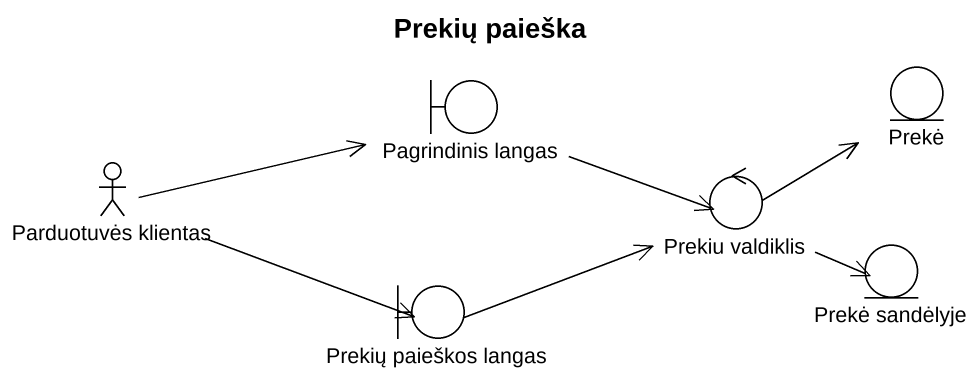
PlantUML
@startuml
title Prekių paieška
boundary "Pagrindinis langas" as Pagrindinis_langas
entity Prekė
actor "Parduotuvės klientas" as Parduotuvės_klientas
control "Prekiu valdiklis" as Prekiu_valdiklis
entity "Prekė sandėlyje" as Prekė_sandėlyje
boundary "Prekių paieškos langas" as Prekių_paieškos_langas
Pagrindinis_langas -right-> Prekiu_valdiklis
Parduotuvės_klientas -right-> Pagrindinis_langas
Parduotuvės_klientas -right-> Prekių_paieškos_langas
Prekiu_valdiklis -up-> Prekė
Prekiu_valdiklis -right-> Prekė_sandėlyje
Prekių_paieškos_langas -right-> Prekiu_valdiklis
@enduml
